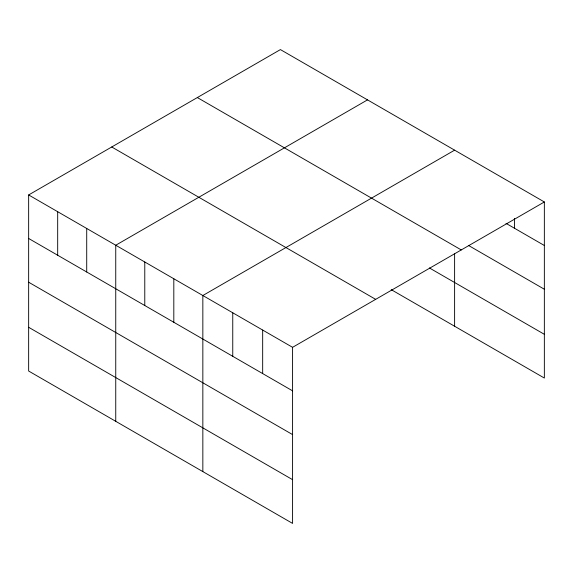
<?xml version="1.0" encoding="UTF-8"?>
<svg xmlns="http://www.w3.org/2000/svg" width="573" height="573" viewBox="0 0 573 573"><rect width="100%" height="100%" fill="white"/><g stroke="black" fill="none" stroke-linecap="round" stroke-linejoin="round"><path stroke-width="0.86" d="M28.65 194.949L292.581 347.324L292.581 523.407L28.65 371.032L28.65 194.949L280.419 49.593L544.35 201.968L544.35 378.051L391.201 289.63M367.515 99.874L115.746 245.237L115.746 421.32M454.611 150.162L202.842 295.518L202.842 471.6M292.581 347.324L544.35 201.968M506.002 223.348L544.35 245.495M468.42 245.402L544.35 289.236M197.334 97.56L461.265 249.935M429.399 267.942L544.35 334.31M111.735 146.982L375.666 299.357M28.65 238.475L292.581 390.85M28.65 282.217L292.581 434.592M28.65 327.29L292.581 479.665M514.439 218.449L514.439 228.219M454.611 253.896L454.611 326.245M262.67 330.055L262.67 373.582M232.753 312.786L232.753 356.313M173.812 278.757L173.812 322.277M144.776 261.997L144.776 305.516M86.716 228.469L86.716 271.996M57.68 211.709L57.68 255.236"/></g></svg>
